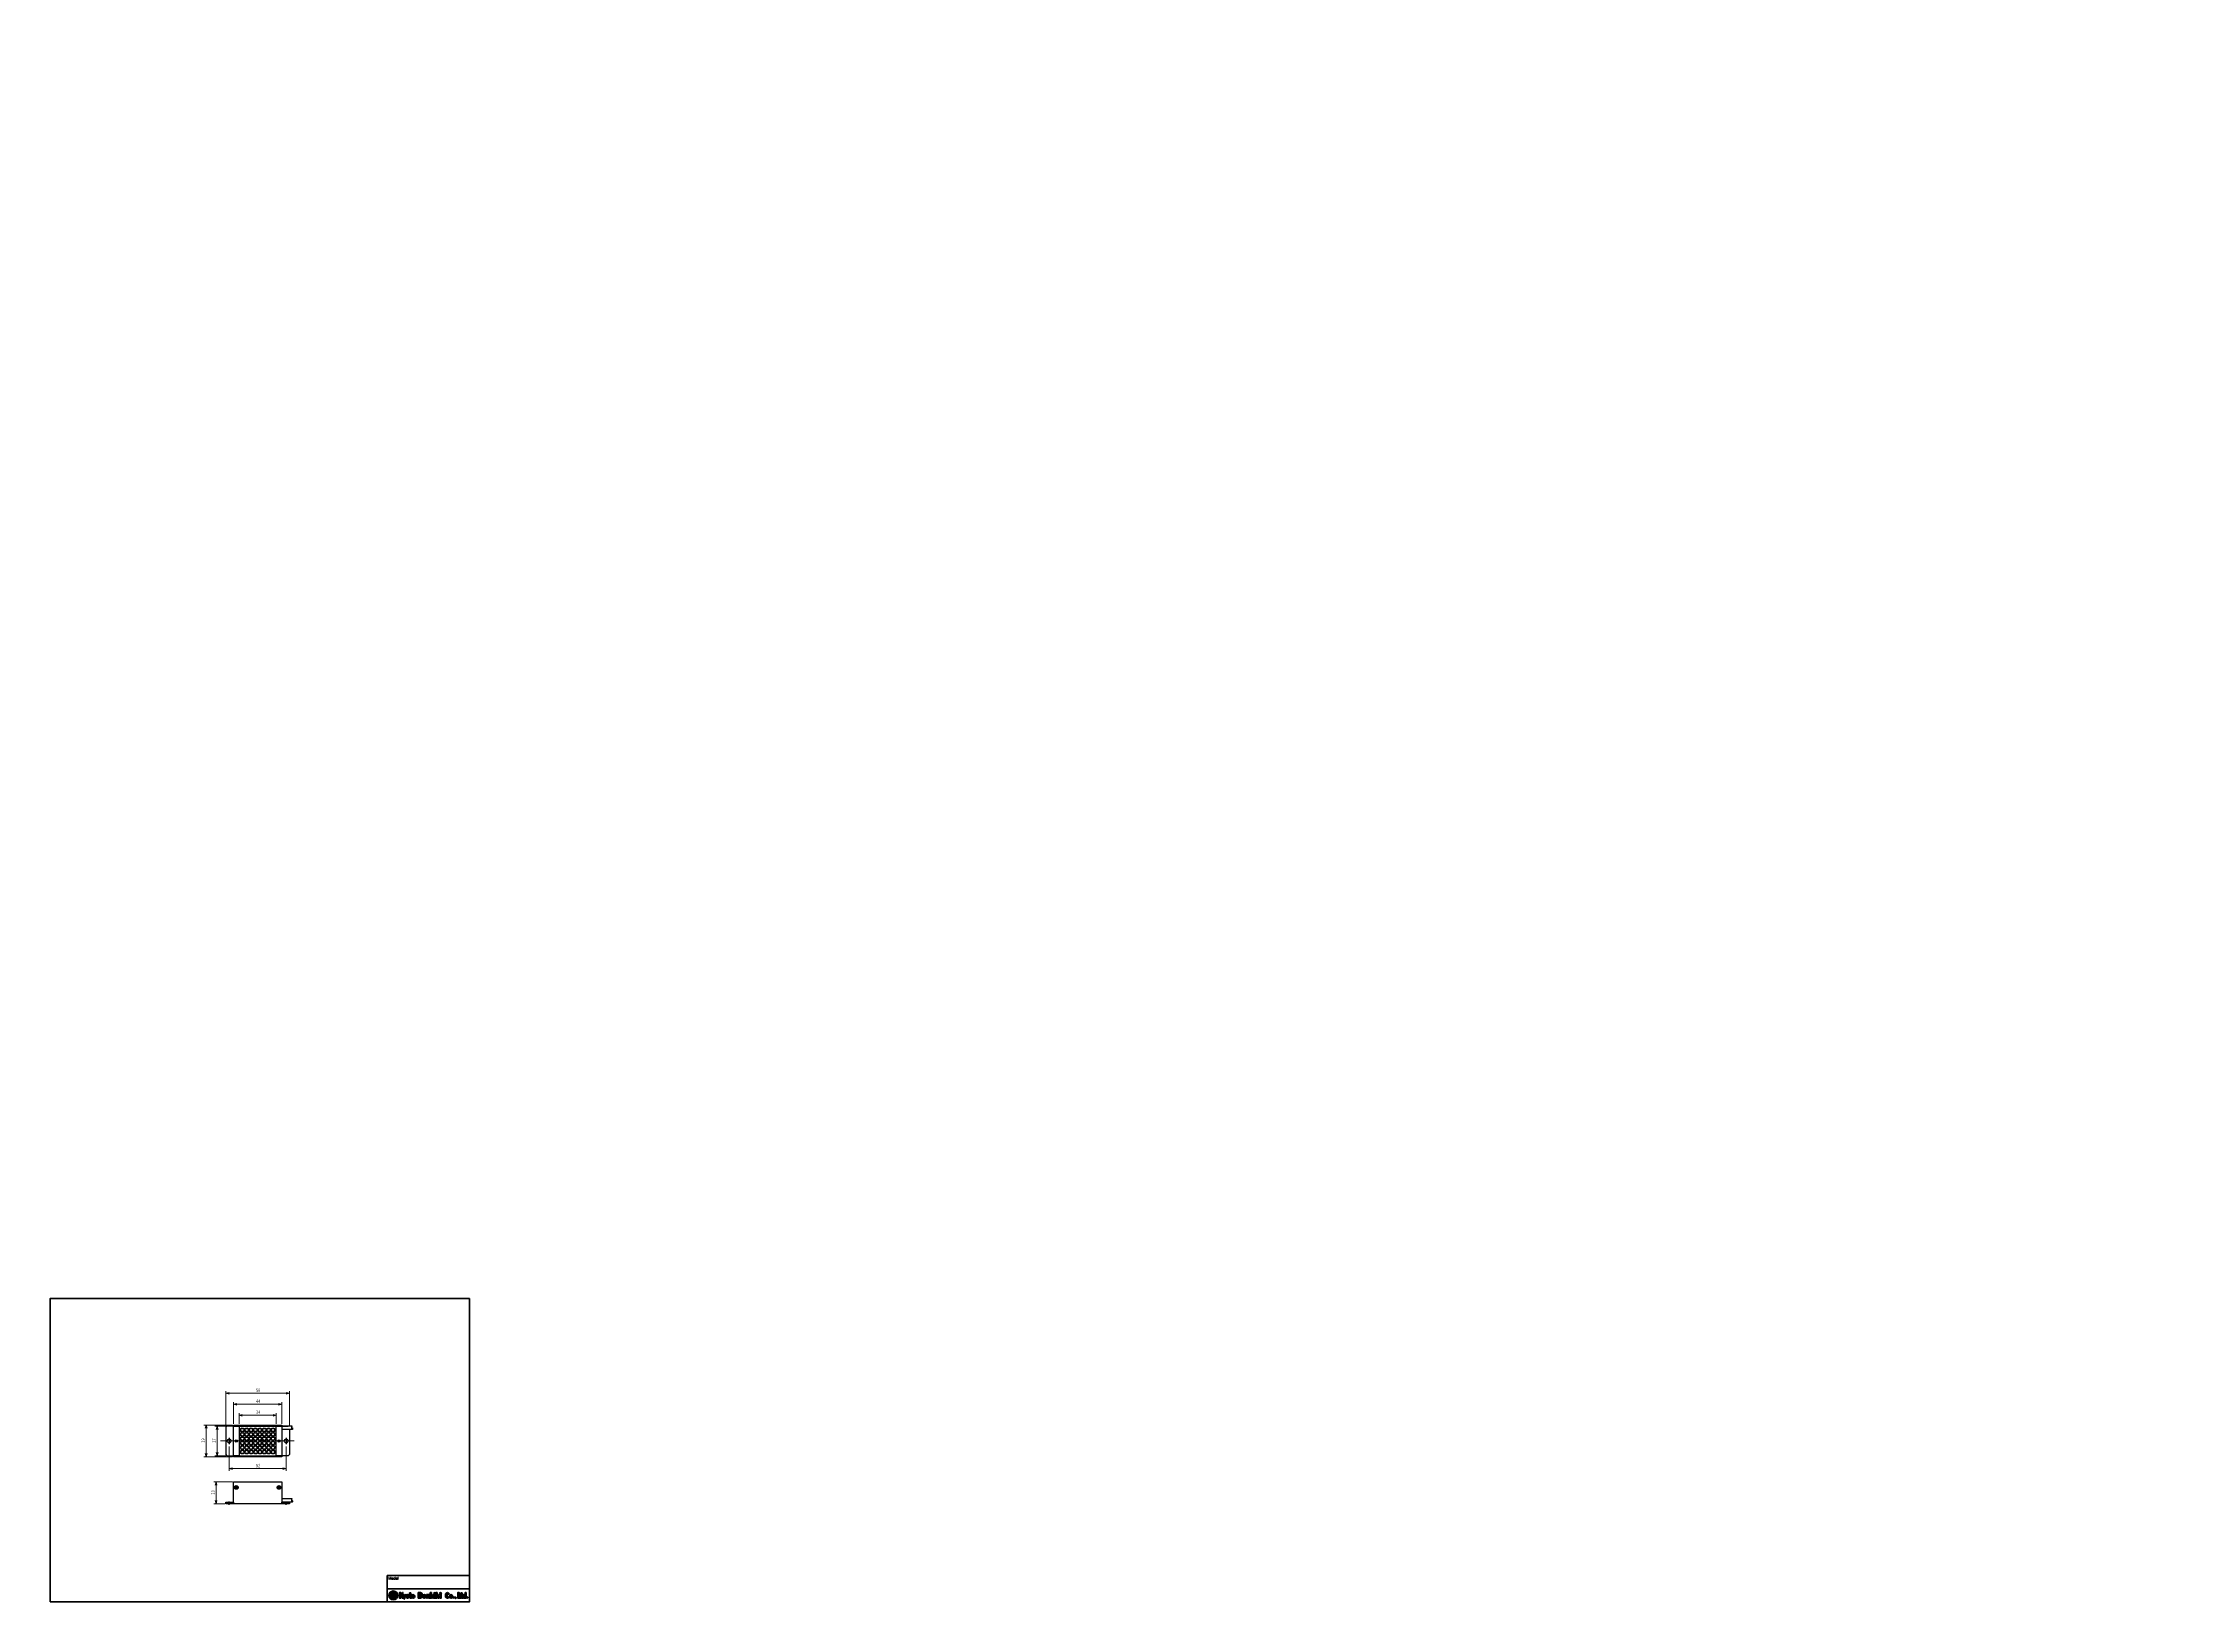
# Paper-space layout 'A3_1_5' of a CAD drawing. Header units: millimetres. Extents: x 0 to 392, y 0 to 286.
# The model-space entities are those that its viewports show. They can reach past a viewport. Long polylines and large blocks are cut down to what shows.
import ezdxf

# ---------------------------------------------------------------- set-up
doc = ezdxf.new("R2010")
doc.units = ezdxf.units.MM
doc.linetypes.add('CENTER', pattern=[2, 1.25, -0.25, 0.25, -0.25])
doc.layers.get('0').update_dxf_attribs({"lineweight": 30})
for name, color, linetype, lineweight in [('2KD_寸法１', 7, 'Continuous', 15), ('AUX', 7, 'Continuous', 40), ('PINOFF', 6, 'Continuous', 9)]:
    doc.layers.add(name, color=color, linetype=linetype, lineweight=lineweight)
doc.layers.get('PINOFF').freeze()
doc.styles.add('BIGFONT', font='txt.shx', dxfattribs={"bigfont": 'bigfont'})
doc.styles.get("Standard").update_dxf_attribs({"font": 'simplex.shx', "width": 0.8, "bigfont": 'extfont.shx'})

# ---------------------------------------------------------------- blocks, each defined once
blk = doc.blocks.new('A$C58A435ED')
h = blk.add_hatch(color=256)
edge = h.paths.add_edge_path()
edge.add_ellipse((3.8, 4.2), major_axis=(2.36, 2.72), ratio=0.381944, start_angle=36.9142, end_angle=132.4984, ccw=False)
edge.add_arc((4.7, 6.4), 0.75, 47.7163, 192.9195, ccw=False)
edge.add_ellipse((3.8, 4.2), major_axis=(2.36, 2.72), ratio=0.381944, start_angle=355.1193, end_angle=374.4019, ccw=False)
edge.add_ellipse((4.2, 3.8), major_axis=(2.36, 2.72), ratio=0.381944, start_angle=320.8704, end_angle=364.8807, ccw=False)
edge.add_arc((4, -35.9), 40.1, 84.2752, 86.8987, ccw=False)
edge.add_arc((4, 4), 4, 0, 180)
edge.add_arc((4, -35.9), 40.1, 92.8389, 95.7248, ccw=False)
h = blk.add_hatch(color=256)
edge = h.paths.add_edge_path()
edge.add_arc((4, 4), 4, 180, 360)
edge.add_arc((4, 43.9), 40.1, 272.8389, 275.7248, ccw=False)
edge.add_ellipse((4.2, 3.8), major_axis=(2.36, 2.72), ratio=0.381944, start_angle=175.1193, end_angle=312.4984, ccw=False)
edge.add_ellipse((3.8, 4.2), major_axis=(2.36, 2.72), ratio=0.381944, start_angle=140.8704, end_angle=184.8807, ccw=False)
edge.add_arc((4, 43.9), 40.1, 264.2752, 266.8987, ccw=False)
h = blk.add_hatch(color=256)
edge = h.paths.add_edge_path(flags=17)
edge.add_ellipse((4.2, 3.8), major_axis=(2.36, 2.72), ratio=0.381944, start_angle=130.1847, end_angle=175.1193)
edge.add_ellipse((3.8, 4.2), major_axis=(2.36, 2.72), ratio=0.381944, start_angle=184.8807, end_angle=296.5044)
edge.add_arc((4, 43.9), 40.1, 267.8758, 271.7647, ccw=False)
h = blk.add_hatch(color=256)
edge = h.paths.add_edge_path(flags=17)
edge.add_ellipse((3.8, 4.2), major_axis=(2.36, 2.72), ratio=0.381944, start_angle=310.1847, end_angle=355.1193)
edge.add_ellipse((4.2, 3.8), major_axis=(2.36, 2.72), ratio=0.381944, start_angle=364.8807, end_angle=376.9173)
edge.add_arc((4.6, 6.4), 0.783, -118.932, 3.6503, ccw=False)
edge.add_ellipse((4.2, 3.8), major_axis=(2.36, 2.72), ratio=0.381944, start_angle=39.809, end_angle=116.5044)
edge.add_arc((4, -35.9), 40.1, 87.8758, 91.7647, ccw=False)
blk.add_circle((4, 4), 4)
for centre, radius, start, end in [((4, -35.9), 40.1, 92.8389, 95.7248), ((4, 43.9), 40.1, 264.2752, 266.8987), ((4, 43.9), 40.1, 267.8758, 271.7647), ((4, -35.9), 40.1, 87.8758, 91.7647), ((4.7, 6.4), 0.75, 46.1932, 192.9195), ((4.6, 6.4), 0.783, 241.068, 3.6503), ((4, 43.9), 40.1, 272.8389, 275.7248), ((4, -35.9), 40.1, 84.2752, 86.8987)]:
    blk.add_arc(centre, radius, start, end)
for centre, start_param, end_param in [((3.8, 4.2), 2.009737, 4.900602), ((4.2, 3.8), 1.88285, 5.049036), ((3.8, 4.2), 1.10042, 1.907443), ((4.2, 3.8), 1.14108, 1.759009), ((3.8, 4.2), 5.024443, 6.875096), ((4.2, 3.8), 5.15133, 6.96942)]:
    blk.add_ellipse(centre, major_axis=(2.36, 2.72), ratio=0.381944, start_param=start_param, end_param=end_param)
blk = doc.blocks.new('A$C7F8063EA')
for points in [[(2.4, 4.8), (3.4, 6.2), (2.9, 6.2), (1.3, 4.1), (1.3, 6.2), (0, 6.2), (0, 1.1), (1.3, 1.1), (1.3, 3.4), (1.5, 3.7), (2.6, 1.1), (4.1, 1.1)], [(4.5, 1.1), (4.1, 0), (4.4, 0), (6.2, 4.4), (5.8, 4.4), (5.2, 2.8), (4.5, 4.4), (3.4, 4.4)], [(28.2, 6.2), (28.2, 1.1), (29.4, 1.1), (29.4, 2.6), (29.5, 2.8), (30.3, 1.1), (31.3, 1.1), (30.2, 3.3), (31.3, 4.2), (31.1, 4.4), (29.4, 3), (29.4, 6.2)], [(31.8, 4.2), (31.8, 1.1), (32.9, 1.1), (32.9, 4.2)], [(33.4, 6.2), (33.4, 1.1), (34.5, 1.1), (34.5, 2.6), (34.7, 2.8), (35.5, 1.1), (36.5, 1.1), (35.4, 3.3), (36.5, 4.2), (36.3, 4.4), (34.5, 3), (34.5, 6.2)], [(37.2, 4.2), (37.2, 1.1), (38.3, 1.1), (38.3, 4.2)], [(53.4, 6.2), (53.4, 1.1), (54.7, 1.1), (56.3, 1.1), (56.3, 1.4), (54.7, 1.4), (54.7, 6.2)]]:
    blk.add_hatch(color=256).paths.add_polyline_path(points)
h = blk.add_hatch(color=256)
h.paths.add_polyline_path([(6, 2.5, 0.993056), (8.9, 2.5), (8.9, 2.9, 1.006911), (6, 2.9)])
h.paths.add_polyline_path([(7.1, 3.9, -1.045169), (7.8, 3.9), (7.8, 1.6, -1.045169), (7.1, 1.6)], flags=16)
h = blk.add_hatch(color=256)
edge = h.paths.add_edge_path()
edge.add_line((9.4, 4.2), (9.4, 1.8))
edge.add_ellipse((10, 1.8), major_axis=(0, 0.709), ratio=0.902288, start_angle=90, end_angle=180)
edge.add_line((10, 1.1), (11, 1.1))
edge.add_line((11, 1.1), (11, 1.4))
edge.add_ellipse((11, 1.9), major_axis=(0, -0.528), ratio=0.918034, start_angle=270, end_angle=360, ccw=False)
edge.add_line((10.5, 1.9), (10.5, 4.2))
edge.add_line((10.5, 4.2), (10.9, 4.2))
edge.add_line((10.9, 4.2), (10.9, 4.6))
edge.add_line((10.9, 4.6), (10.5, 4.6))
edge.add_line((10.5, 4.6), (10.5, 5.8))
edge.add_line((10.5, 5.8), (9.4, 5.8))
edge.add_line((9.4, 5.8), (9.4, 4.6))
edge.add_line((9.4, 4.6), (9.1, 4.6))
edge.add_line((9.1, 4.6), (9.1, 4.2))
edge.add_line((9.1, 4.2), (9.4, 4.2))
h = blk.add_hatch(color=256)
h.paths.add_polyline_path([(12.7, 4.4), (12.6, 4.4, 0.412198), (11.2, 2.9), (11.2, 2.5, 0.993056), (14.1, 2.5), (14.1, 2.9, 0.416232)])
h.paths.add_polyline_path([(12.3, 3.9, -1.045169), (13, 3.9), (13, 1.6, -1.045169), (12.3, 1.6)], flags=16)
h = blk.add_hatch(color=256)
edge = h.paths.add_edge_path()
edge.add_line((17.2, 1.1), (19.3, 1.1))
edge.add_ellipse((19.3, 3), major_axis=(0, -1.92), ratio=0.930559, start_angle=0, end_angle=90)
edge.add_line((21.1, 3), (21.1, 4.2))
edge.add_ellipse((19.3, 4.2), major_axis=(0, 1.92), ratio=0.930559, start_angle=270, end_angle=360)
edge.add_line((19.3, 6.2), (17.2, 6.2))
edge.add_line((17.2, 6.2), (17.2, 1.1))
edge = h.paths.add_edge_path(flags=16)
edge.add_line((18.3, 5.8), (19.1, 5.8))
edge.add_ellipse((19.1, 5.1), major_axis=(0, 0.7), ratio=0.929746, start_angle=270, end_angle=359.8389, ccw=False)
edge.add_line((19.8, 5.1), (19.8, 2.1))
edge.add_ellipse((19.1, 2.1), major_axis=(0, -0.7), ratio=0.929746, start_angle=0.1611, end_angle=90, ccw=False)
edge.add_line((19.1, 1.4), (18.3, 1.4))
edge.add_line((18.3, 1.4), (18.3, 5.8))
h = blk.add_hatch(color=256)
edge = h.paths.add_edge_path()
edge.add_line((22.9, 4.4), (22.9, 4.4))
edge.add_arc((22.9, 2.9), 1.46, 90.3946, 180)
edge.add_line((21.4, 2.9), (21.4, 2.5))
edge.add_arc((22.9, 2.5), 1.46, 180.2595, 269.3397)
edge.add_line((22.9, 1.1), (22.9, 1.1))
edge.add_arc((22.9, 2.5), 1.46, 270.6603, 354.2194)
edge.add_line((24.3, 2.4), (24.1, 2.4))
edge.add_ellipse((22.9, 2.4), major_axis=(-1.2, 0), ratio=0.941657, start_angle=90.1774, end_angle=180, ccw=False)
edge.add_arc((22.9, 1.6), 0.325, 180, 276.5641, ccw=False)
edge.add_line((22.5, 1.6), (22.5, 2.7))
edge.add_line((22.5, 2.7), (24.3, 2.7))
edge.add_line((24.3, 2.7), (24.3, 2.9))
edge.add_arc((22.9, 2.9), 1.46, 359.2107, 449.6054)
h.paths.add_polyline_path([(22.5, 3.1), (22.5, 3.9, -1.045169), (23.2, 3.9), (23.2, 3.1)], flags=16)
h = blk.add_hatch(color=256)
edge = h.paths.add_edge_path()
edge.add_line((24.7, 4.4), (24.7, 1.1))
edge.add_line((24.7, 1.1), (25.8, 1.1))
edge.add_line((25.8, 1.1), (25.8, 3.7))
edge.add_ellipse((26.2, 3.7), major_axis=(0.377, 0.217), ratio=0.907884, start_angle=60.0645, end_angle=150.0645, ccw=False)
edge.add_ellipse((26.2, 3.7), major_axis=(0, 0.404), ratio=0.965673, start_angle=270, end_angle=360, ccw=False)
edge.add_line((26.6, 3.7), (26.6, 1.1))
edge.add_line((26.6, 1.1), (27.7, 1.1))
edge.add_line((27.7, 1.1), (27.7, 3.4))
edge.add_ellipse((26.8, 3.4), major_axis=(0, 1.05), ratio=0.925613, start_angle=270, end_angle=360)
edge.add_ellipse((26.8, 4), major_axis=(-0.975, 0), ratio=0.402759, start_angle=270, end_angle=360)
edge.add_line((25.8, 4), (25.8, 4.2))
edge.add_line((25.8, 4.2), (25.6, 4.4))
edge.add_line((25.6, 4.4), (24.7, 4.4))
h = blk.add_hatch(color=256)
edge = h.paths.add_edge_path()
edge.add_ellipse((32.3, 5.5), major_axis=(-0.803, 0), ratio=0.880683, start_angle=0, end_angle=360)
h = blk.add_hatch(color=256)
edge = h.paths.add_edge_path()
edge.add_ellipse((37.6, 5.5), major_axis=(-0.803, 0), ratio=0.880683, start_angle=0, end_angle=360)
h = blk.add_hatch(color=256)
edge = h.paths.add_edge_path()
edge.add_arc((44, 5.4), 0.402, 0, 180, ccw=False)
edge.add_line((44.4, 5.4), (44.4, 4.6))
edge.add_line((44.4, 4.6), (45.4, 4.6))
edge.add_ellipse((44, 4.6), major_axis=(0, 1.59), ratio=0.861671, start_angle=270, end_angle=360)
edge.add_ellipse((44, 4.4), major_axis=(-1.84, 0), ratio=0.958258, start_angle=270, end_angle=360)
edge.add_line((42.2, 4.4), (42.2, 2.8))
edge.add_ellipse((44, 2.8), major_axis=(-1.84, 0), ratio=0.958258, start_angle=0, end_angle=90)
edge.add_ellipse((44, 2.6), major_axis=(0, -1.59), ratio=0.859541, start_angle=0, end_angle=90)
edge.add_line((45.4, 2.6), (45.1, 2.6))
edge.add_line((45.1, 2.6), (45.1, 2.1))
edge.add_ellipse((44.5, 2.1), major_axis=(0, -0.689), ratio=0.905354, start_angle=0, end_angle=90, ccw=False)
edge.add_line((44.5, 1.4), (44.1, 1.4))
edge.add_ellipse((44.1, 1.9), major_axis=(0, 0.516), ratio=0.975773, start_angle=90, end_angle=180, ccw=False)
edge.add_line((43.6, 1.9), (43.6, 5.4))
h = blk.add_hatch(color=256)
h.paths.add_polyline_path([(45.7, 2.5, 0.409357), (47.2, 1.1), (47.2, 1.1, 0.409404), (48.7, 2.5), (48.7, 2.9, 1.006911), (45.7, 2.9)])
h.paths.add_polyline_path([(46.9, 3.9, -1), (47.5, 3.9), (47.5, 1.6, -1), (46.9, 1.6)], flags=16)
h = blk.add_hatch(color=256)
edge = h.paths.add_edge_path()
edge.add_ellipse((49.5, 1.6), major_axis=(-0.65, 0), ratio=0.820872, start_angle=0, end_angle=360)
h = blk.add_hatch(color=256)
edge = h.paths.add_edge_path()
edge.add_ellipse((51.1, 1.6), major_axis=(-0.65, 0), ratio=0.820872, start_angle=178.569, end_angle=477.5428)
edge.add_ellipse((51.3, 1.1), major_axis=(0, -0.409), ratio=0.251102, start_angle=0, end_angle=84.6433, ccw=False)
edge.add_ellipse((51.3, 1.4), major_axis=(0, -0.72), ratio=0.731271, start_angle=0, end_angle=90)
edge.add_ellipse((51.7, 1.4), major_axis=(0, 0.202), ratio=0.432391, start_angle=270, end_angle=339.5604)
edge.add_ellipse((51.7, 1.4), major_axis=(0, 0.202), ratio=0.432391, start_angle=339.5604, end_angle=340.2548, ccw=False)
h = blk.add_hatch(color=256)
edge = h.paths.add_edge_path()
edge.add_line((56, 4.2), (56.3, 4.2))
edge.add_line((56.3, 4.2), (56.3, 1.8))
edge.add_ellipse((57, 1.8), major_axis=(0, 0.709), ratio=0.902288, start_angle=90, end_angle=180)
edge.add_line((57, 1.1), (58, 1.1))
edge.add_line((58, 1.1), (58, 1.4))
edge.add_ellipse((58, 1.9), major_axis=(0, -0.528), ratio=0.918034, start_angle=270, end_angle=360, ccw=False)
edge.add_line((57.5, 1.9), (57.5, 4.2))
edge.add_line((57.5, 4.2), (57.8, 4.2))
edge.add_line((57.8, 4.2), (57.8, 4.6))
edge.add_line((57.8, 4.6), (57.5, 4.6))
edge.add_line((57.5, 4.6), (57.5, 5.8))
edge.add_line((57.5, 5.8), (56.3, 5.8))
edge.add_line((56.3, 5.8), (56.3, 4.6))
edge.add_line((56.3, 4.6), (56, 4.6))
edge.add_line((56, 4.6), (56, 4.2))
h = blk.add_hatch(color=256)
edge = h.paths.add_edge_path()
edge.add_line((61, 6.2), (60, 6.2))
edge.add_line((60, 6.2), (60, 4))
edge.add_ellipse((59.4, 3.2), major_axis=(0, -1.25), ratio=0.700546, start_angle=140.5626, end_angle=180)
edge.add_line((59.4, 4.4), (59, 4.4))
edge.add_ellipse((59, 3.2), major_axis=(0, -1.25), ratio=0.700546, start_angle=180, end_angle=270)
edge.add_line((58.1, 3.2), (58.1, 2.3))
edge.add_ellipse((59, 2.3), major_axis=(0, 1.25), ratio=0.700546, start_angle=90, end_angle=180)
edge.add_line((59, 1.1), (59.4, 1.1))
edge.add_ellipse((59.4, 2.3), major_axis=(0, 1.25), ratio=0.700546, start_angle=180, end_angle=219.4374)
edge.add_line((60, 1.5), (60, 1.1))
edge.add_line((60, 1.1), (61, 1.1))
edge.add_line((61, 1.1), (61, 6.2))
h.paths.add_polyline_path([(60, 1.7, -1), (59.2, 1.7), (59.2, 3.8, -1), (60, 3.8)], flags=16)
h = blk.add_hatch(color=256)
edge = h.paths.add_edge_path()
edge.add_ellipse((62, 1.7), major_axis=(-0.582, 0), ratio=0.959913, start_angle=0, end_angle=360)
for p, q in [((0, 6.2), (1.3, 6.2)), ((0, 1.1), (1.3, 1.1)), ((2.9, 6.2), (1.3, 4.1)), ((1.5, 3.7), (1.3, 3.4)), ((2.6, 1.1), (1.5, 3.7)), ((3.4, 6.2), (2.4, 4.8)), ((4.1, 1.1), (2.4, 4.8)), ((4.1, 1.1), (2.6, 1.1)), ((2.9, 6.2), (3.4, 6.2)), ((3.4, 4.4), (4.5, 1.1)), ((3.4, 4.4), (4.5, 4.4)), ((3.4, 4.4), (4.5, 4.4)), ((4.1, 0), (4.5, 1.1)), ((4.1, 0), (4.4, 0)), ((4.4, 0), (6.2, 4.4)), ((4.5, 4.4), (5.2, 2.8)), ((5.2, 2.8), (5.8, 4.4)), ((5.8, 4.4), (6.2, 4.4)), ((6, 2.9), (6, 2.5)), ((8.9, 2.9), (8.9, 2.5)), ((9.1, 4.6), (9.1, 4.2)), ((9.1, 4.6), (9.1, 4.2)), ((9.1, 4.2), (9.4, 4.2)), ((9.1, 4.2), (9.4, 4.2)), ((9.4, 5.8), (10.5, 5.8)), ((9.4, 5.8), (9.4, 4.6)), ((9.4, 4.2), (9.4, 1.8)), ((10, 1.1), (11, 1.1)), ((11, 1.1), (10, 1.1)), ((10.5, 5.8), (10.5, 4.6)), ((10.5, 4.2), (10.9, 4.2)), ((10.5, 4.2), (10.9, 4.2)), ((10.5, 4.2), (10.5, 1.9)), ((11, 1.4), (11, 1.1)), ((11, 1.4), (11, 1.1)), ((11, 1.1), (11, 1.1)), ((11.2, 2.9), (11.2, 2.5)), ((12.6, 4.4), (12.7, 4.4)), ((12.7, 1.1), (12.7, 1.1)), ((14.1, 2.9), (14.1, 2.5)), ((17.2, 6.2), (19.3, 6.2)), ((17.2, 1.1), (17.2, 6.2)), ((17.2, 1.1), (17.2, 6.2)), ((17.2, 6.2), (19.3, 6.2)), ((17.2, 1.1), (19.3, 1.1)), ((17.2, 1.1), (19.3, 1.1)), ((18.3, 5.8), (18.3, 1.4)), ((18.3, 1.4), (18.3, 5.8)), ((18.3, 5.8), (19.1, 5.8)), ((18.3, 1.4), (19.1, 1.4)), ((19.8, 5.1), (19.8, 2.1)), ((21.1, 4.2), (21.1, 3)), ((21.4, 2.9), (21.4, 2.5)), ((22.5, 3.1), (23.2, 3.1)), ((22.5, 2.7), (24.3, 2.7)), ((22.9, 4.4), (22.9, 4.4)), ((22.9, 1.1), (22.9, 1.1)), ((22.9, 1.1), (22.9, 1.1)), ((24.1, 2.4), (24.3, 2.4)), ((24.3, 2.9), (24.3, 2.7)), ((24.7, 4.4), (25.6, 4.4)), ((24.7, 1.1), (24.7, 4.4)), ((24.7, 4.4), (25.6, 4.4)), ((24.7, 4.4), (25.6, 4.4)), ((24.7, 1.1), (24.7, 4.4)), ((24.7, 4.4), (25.6, 4.4)), ((24.7, 1.1), (25.8, 1.1)), ((24.7, 1.1), (25.8, 1.1)), ((25.8, 4.2), (25.6, 4.4)), ((25.8, 4.2), (25.6, 4.4)), ((25.8, 4), (25.8, 4.2)), ((25.8, 4), (25.8, 4.2)), ((25.8, 4.2), (25.8, 4)), ((25.8, 1.1), (25.8, 3.7)), ((25.8, 1.1), (25.8, 3.7)), ((26.6, 1.1), (26.6, 3.7)), ((26.6, 1.1), (26.6, 3.7)), ((26.6, 1.1), (27.7, 1.1)), ((26.6, 1.1), (27.7, 1.1)), ((27.7, 1.1), (27.7, 3.4)), ((27.7, 1.1), (27.7, 3.4)), ((28.2, 6.2), (29.4, 6.2)), ((28.2, 6.2), (28.2, 1.1)), ((29.4, 6.2), (28.2, 6.2)), ((28.2, 1.1), (29.4, 1.1)), ((28.2, 1.1), (29.4, 1.1)), ((29.4, 3), (29.4, 6.2)), ((31.2, 4.4), (29.4, 3)), ((29.5, 2.8), (29.4, 2.6)), ((29.4, 1.1), (29.4, 2.6)), ((30.3, 1.1), (29.5, 2.8)), ((31.3, 4.2), (30.2, 3.3)), ((31.3, 1.1), (30.2, 3.3)), ((30.3, 1.1), (31.3, 1.1)), ((31.1, 4.4), (31.3, 4.2)), ((31.8, 1.1), (32.9, 1.1)), ((33.4, 6.2), (34.5, 6.2)), ((33.4, 6.2), (33.4, 1.1)), ((34.5, 6.2), (33.4, 6.2)), ((33.4, 1.1), (34.5, 1.1)), ((33.4, 1.1), (34.5, 1.1)), ((34.5, 3), (34.5, 6.2)), ((36.3, 4.4), (34.5, 3)), ((34.7, 2.8), (34.5, 2.6)), ((34.5, 1.1), (34.5, 2.6)), ((35.5, 1.1), (34.7, 2.8)), ((36.5, 4.2), (35.4, 3.3)), ((36.5, 1.1), (35.4, 3.3)), ((35.5, 1.1), (36.5, 1.1)), ((36.3, 4.4), (36.5, 4.2)), ((37.2, 1.1), (38.3, 1.1)), ((37.5, 6.2), (37.6, 6.2)), ((37.5, 6.2), (37.5, 6.2)), ((37.5, 4.8), (37.5, 4.8)), ((42.2, 4.4), (42.2, 4.4)), ((42.2, 4.4), (42.2, 2.8)), ((43.6, 5.4), (43.6, 1.9)), ((43.6, 5.4), (43.6, 1.9)), ((44.1, 1.4), (44.5, 1.4)), ((44.1, 1.4), (44.5, 1.4)), ((44.4, 4.6), (44.4, 5.4)), ((44.4, 4.6), (44.4, 5.4)), ((45.4, 4.6), (44.4, 4.6)), ((44.4, 4.6), (45.4, 4.6)), ((45.4, 2.6), (45.1, 2.6)), ((45.1, 2.6), (45.1, 2.1)), ((45.4, 2.6), (45.1, 2.6)), ((45.1, 2.6), (45.1, 2.1)), ((45.7, 2.9), (45.7, 2.5)), ((47.2, 1.1), (47.2, 1.1)), ((48.7, 2.9), (48.7, 2.5)), ((51.8, 1.6), (51.8, 1.6)), ((53.4, 6.2), (54.7, 6.2)), ((53.4, 1.1), (56.3, 1.1)), ((54.7, 1.4), (54.7, 2)), ((56, 4.6), (56, 4.2)), ((56, 4.6), (56, 4.2)), ((56, 4.2), (56.3, 4.2)), ((56, 4.2), (56.3, 4.2)), ((56.3, 5.8), (57.5, 5.8)), ((56.3, 5.8), (56.3, 4.6)), ((56.3, 4.2), (56.3, 1.8)), ((58, 1.1), (57, 1.1)), ((57.5, 5.8), (57.5, 4.6)), ((57.5, 4.2), (57.8, 4.2)), ((57.5, 4.2), (57.8, 4.2)), ((57.5, 4.2), (57.5, 1.9)), ((58, 1.4), (58, 1.1)), ((58, 1.4), (58, 1.1)), ((58, 1.1), (58, 1.4)), ((58.1, 3.2), (58.1, 2.4)), ((58.1, 3.2), (58.1, 2.3)), ((59.4, 4.4), (59, 4.4)), ((59, 1.1), (59.4, 1.1)), ((59.2, 3.8), (59.2, 1.7)), ((59.2, 3.8), (59.2, 1.7)), ((60, 6.2), (61, 6.2)), ((60, 6.2), (61, 6.2)), ((61, 1.1), (61, 2)), ((61, 1.1), (61, 2)), ((62, 2.2), (62, 2.2)), ((62, 1.1), (62, 1.1)), ((62.6, 1.7), (62.6, 1.7))]:
    blk.add_line(p, q)
for points in [[(1.3, 3.4), (1.3, 1.1), (0, 1.1), (0, 6.2), (1.3, 6.2), (1.3, 4.1)], [(7.1, 3.9), (7.1, 1.6)], [(7.8, 1.5), (7.8, 3.9)], [(9.1, 4.2), (9.1, 4.6), (9.4, 4.6)], [(9.1, 4.2), (9.1, 4.6), (9.4, 4.6)], [(10.5, 4.6), (10.9, 4.6), (10.9, 4.2)], [(10.5, 4.6), (10.9, 4.6), (10.9, 4.2)], [(12.3, 3.9), (12.3, 1.6)], [(13, 1.5), (13, 3.9)], [(22.5, 3.9), (22.5, 3.1)], [(22.5, 2.7), (22.5, 1.6)], [(23.2, 3.1), (23.2, 3.9)], [(46.9, 3.9), (46.9, 1.6)], [(47.5, 3.9), (47.5, 1.6)], [(54.7, 1.1), (53.4, 1.1), (53.4, 6.2), (54.7, 6.2), (54.7, 1.4)], [(54.7, 1.1), (56.3, 1.1), (56.3, 1.4), (54.7, 1.4)], [(56.3, 4.2), (56, 4.2), (56, 4.6), (56.3, 4.6)], [(56.3, 4.2), (56, 4.2), (56, 4.6), (56.3, 4.6)], [(57.5, 4.6), (57.8, 4.6), (57.8, 4.2), (57.5, 4.2)], [(57.5, 4.6), (57.8, 4.6), (57.8, 4.2), (57.5, 4.2)], [(60, 4), (60, 6.2), (61, 6.2), (61, 1.1), (60, 1.1), (60, 1.5)], [(60, 4), (60, 6.2), (61, 6.2), (61, 1.1), (60, 1.1), (60, 1.5)], [(60, 1.7), (60, 3.8)], [(60, 1.7), (60, 3.8)]]:
    blk.add_lwpolyline(points)
for points in [[(31.8, 4.2), (32.9, 4.2), (32.9, 1.1), (31.8, 1.1)], [(37.2, 4.2), (38.3, 4.2), (38.3, 1.1), (37.2, 1.1)]]:
    blk.add_lwpolyline(points, close=True)
for centre, radius, start, end in [((7.5, 2.9), 1.46, 359.2107, 180), ((7.5, 2.5), 1.46, 179.5961, 359.6054), ((7.5, 3.9), 0.325, 354.9391, 180), ((7.5, 1.6), 0.325, 180, 5.0609), ((12.6, 2.9), 1.46, 359.2107, 180), ((12.6, 2.5), 1.46, 179.5961, 359.6054), ((12.6, 3.9), 0.325, 354.9391, 180), ((12.6, 1.6), 0.325, 180, 5.0609), ((22.9, 2.9), 1.46, 359.2107, 180), ((22.9, 2.5), 1.46, 179.7405, 354.2194), ((22.9, 3.9), 0.325, 354.9391, 180), ((22.9, 1.6), 0.325, 180, 273.149), ((44, 5.4), 0.402, 0, 180), ((47.2, 2.9), 1.46, 359.2107, 180), ((47.2, 2.5), 1.46, 179.5961, 359.6054), ((47.2, 3.9), 0.325, 0, 180), ((47.2, 1.6), 0.325, 180, 360), ((59.6, 3.8), 0.411, 0, 180), ((59.6, 1.7), 0.411, 180, 0)]:
    blk.add_arc(centre, radius, start, end)
for centre, major_axis, ratio, start_param, end_param in [((10, 1.8), (0, 0.709), 0.902288, 1.570796, 3.141593), ((11, 1.9), (0, -0.528), 0.918034, 4.712389, 6.283185), ((19.1, 5.1), (0, 0.7), 0.929746, 4.712389, 6.280162), ((19.3, 4.2), (0, 1.92), 0.930559, 4.712389, 6.283185), ((22.9, 2.4), (-1.2, 0), 0.941657, 1.573713, 3.141593), ((26.8, 4), (-0.975, 0), 0.402759, 4.712389, 6.283185), ((26.2, 3.7), (0, 0.404), 0.965673, 4.712389, 6.283185), ((26.8, 3.4), (0, 1.05), 0.925613, 4.712389, 6.283185), ((44, 4.4), (-1.84, 0), 0.958258, 4.712389, 6.283185), ((44.1, 1.9), (0, 0.516), 0.975773, 1.570796, 3.141593), ((44, 4.6), (0, 1.59), 0.861671, 4.712389, 6.283185), ((44, 2.6), (0, -1.59), 0.859541, 0, 1.570796), ((44.5, 2.1), (0, -0.689), 0.905354, 0, 1.570796), ((51.1, 1.6), (-0.65, 0), 0.820872, 3.11117, 8.258473), ((51.3, 1.4), (0, -0.72), 0.731271, 0, 1.570796), ((51.3, 1.1), (0, -0.409), 0.251102, 0, 1.547256), ((51.7, 1.4), (0, 0.202), 0.432391, 4.712389, 5.59034), ((57, 1.8), (0, 0.709), 0.902288, 1.570796, 3.141593), ((58, 1.9), (0, -0.528), 0.918034, 4.712389, 6.283185), ((59, 3.2), (0, -1.25), 0.700546, 3.141592, 4.712389), ((59.4, 2.3), (0, 1.25), 0.700546, 3.141592, 4.006894)]:
    blk.add_ellipse(centre, major_axis=major_axis, ratio=ratio, start_param=start_param, end_param=end_param)
at = {"extrusion": (0, 0, -1)}
for centre, major_axis, ratio, start_param, end_param in [((19.1, 2.1), (0, -0.7), 0.929746, 4.712389, 6.280162), ((19.3, 3), (0, -1.92), 0.930559, 4.712389, 6.283185), ((26.2, 3.7), (0.377, 0.217), 0.907884, 3.706835, 5.194113), ((44, 2.8), (-1.84, 0), 0.958258, 4.712389, 6.283185), ((59, 2.3), (0, 1.25), 0.700546, 3.141592, 4.712389), ((59.4, 3.2), (0, -1.25), 0.700546, 3.141592, 4.006894)]:
    blk.add_ellipse(centre, major_axis=major_axis, ratio=ratio, start_param=start_param, end_param=end_param, dxfattribs=at)
for centre, major_axis, ratio in [((32.3, 5.5), (-0.803, 0), 0.880683), ((37.6, 5.5), (-0.803, 0), 0.880683), ((49.5, 1.6), (-0.65, 0), 0.820872), ((62, 1.7), (-0.582, 0), 0.959913)]:
    blk.add_ellipse(centre, major_axis=major_axis, ratio=ratio)
blk = doc.blocks.new('A$C75731BDC')
for p, q in [((1, 13.5), (0, 12.5)), ((0, 12.5), (0, -12.5)), ((7, 13.5), (1, 13.5)), ((3, 3), (3, -3)), ((7, 14.5), (51, 14.5)), ((7, -14.5), (7, 14.5)), ((7, 13.5), (12, 13.5)), ((7, -13.5), (7, 13.5)), ((7.5, 14.5), (7.5, 13.5)), ((12, 13.5), (46, 13.5)), ((12, 13.5), (12, -13.5)), ((46, 13.5), (51, 13.5)), ((46, -13.5), (46, 13.5)), ((50.5, 13.5), (50.5, 14.5)), ((51, 14.5), (51, -14.5)), ((60.6, 13.5), (51, 13.5)), ((51, 13.5), (51, -13.5)), ((51, 13.5), (57, 13.5)), ((60.6, 10.5), (51, 10.5)), ((55, 3), (55, -3)), ((58, 10.5), (58, 6)), ((58, 6), (58, -12.5)), ((0, -12.5), (1, -13.5)), ((1, -13.5), (7, -13.5)), ((12, -13.5), (7, -13.5)), ((51, -14.5), (7, -14.5)), ((7.5, -13.5), (7.5, -14.5)), ((12, -13.5), (46, -13.5)), ((51, -13.5), (46, -13.5)), ((50.5, -13.5), (50.5, -14.5)), ((57, -13.5), (51, -13.5)), ((58, -12.5), (57, -13.5))]:
    blk.add_line(p, q)
for points in [[(60.6, 10.5), (60.5, 10.5), (60.5, 10.5), (60.4, 10.5), (60.4, 10.5), (60.4, 10.6), (60.3, 10.6), (60.3, 10.6), (60.3, 10.7), (60.3, 10.7), (60.2, 10.8), (60.2, 10.8), (60.2, 10.9), (60.2, 10.9), (60.2, 11), (60.2, 11.1), (60.2, 11.1), (60.2, 11.2), (60.2, 11.2), (60.2, 11.3), (60.2, 11.4), (60.2, 11.4), (60.2, 11.5), (60.2, 11.6), (60.2, 11.6), (60.2, 11.7), (60.2, 11.7), (60.3, 11.8), (60.3, 11.8), (60.3, 11.9), (60.3, 11.9), (60.4, 11.9), (60.4, 12), (60.4, 12), (60.5, 12), (60.5, 12), (60.6, 12)], [(60.6, 12), (60.5, 12), (60.5, 12), (60.4, 12.1), (60.4, 12.2), (60.4, 12.3), (60.3, 12.4), (60.3, 12.5), (60.3, 12.6), (60.3, 12.7), (60.3, 12.9), (60.3, 13), (60.3, 13.1), (60.4, 13.2), (60.4, 13.3), (60.4, 13.4), (60.5, 13.5), (60.5, 13.5), (60.6, 13.5)], [(60.6, 12), (60.6, 12), (60.6, 12), (60.7, 11.9), (60.7, 11.8), (60.7, 11.7), (60.8, 11.6), (60.8, 11.5), (60.8, 11.4), (60.8, 11.2), (60.8, 11.1), (60.8, 11), (60.8, 10.9), (60.7, 10.8), (60.7, 10.7), (60.7, 10.6), (60.6, 10.5), (60.6, 10.5), (60.6, 10.5)]]:
    blk.add_lwpolyline(points)
for centre, radius in [((3, 0), 1.75), ((9.5, 0), 1), ((9.5, 0), 0.8), ((15, 10), 1.9), ((15, 6), 1.9), ((15, 2), 1.9), ((15, 10), 1.5), ((15, 6), 1.5), ((15, 2), 1.5), ((19, 10), 1.9), ((19, 6), 1.9), ((19, 2), 1.9), ((19, 10), 1.5), ((19, 6), 1.5), ((19, 2), 1.5), ((23, 10), 1.9), ((23, 6), 1.9), ((23, 2), 1.9), ((23, 10), 1.5), ((23, 6), 1.5), ((23, 2), 1.5), ((27, 10), 1.9), ((27, 6), 1.9), ((27, 2), 1.9), ((27, 10), 1.5), ((27, 6), 1.5), ((27, 2), 1.5), ((31, 10), 1.9), ((31, 6), 1.9), ((31, 2), 1.9), ((31, 10), 1.5), ((31, 6), 1.5), ((31, 2), 1.5), ((35, 10), 1.9), ((35, 6), 1.9), ((35, 2), 1.9), ((35, 10), 1.5), ((35, 6), 1.5), ((35, 2), 1.5), ((39, 10), 1.9), ((39, 6), 1.9), ((39, 2), 1.9), ((39, 10), 1.5), ((39, 6), 1.5), ((39, 2), 1.5), ((43, 10), 1.9), ((43, 6), 1.9), ((43, 2), 1.9), ((43, 10), 1.5), ((43, 6), 1.5), ((43, 2), 1.5), ((48.5, 0), 1), ((48.5, 0), 0.8), ((55, 0), 1.75), ((15, -2), 1.9), ((15, -6), 1.9), ((15.1, -10), 1.9), ((15, -2), 1.5), ((15, -6), 1.5), ((15.1, -10), 1.5), ((19, -2), 1.9), ((19, -6), 1.9), ((19.1, -10), 1.9), ((19, -2), 1.5), ((19, -6), 1.5), ((19.1, -10), 1.5), ((23, -2), 1.9), ((23, -6), 1.9), ((23.1, -10), 1.9), ((23, -2), 1.5), ((23, -6), 1.5), ((23.1, -10), 1.5), ((27, -2), 1.9), ((27, -6), 1.9), ((27.1, -10), 1.9), ((27, -2), 1.5), ((27, -6), 1.5), ((27.1, -10), 1.5), ((31, -2), 1.9), ((31, -6), 1.9), ((31.1, -10), 1.9), ((31, -2), 1.5), ((31, -6), 1.5), ((31.1, -10), 1.5), ((35, -2), 1.9), ((35, -6), 1.9), ((35.1, -10), 1.9), ((35, -2), 1.5), ((35, -6), 1.5), ((35.1, -10), 1.5), ((39, -2), 1.9), ((39, -6), 1.9), ((39.1, -10), 1.9), ((39, -2), 1.5), ((39, -6), 1.5), ((39.1, -10), 1.5), ((43, -2), 1.9), ((43, -6), 1.9), ((43.1, -10), 1.9), ((43, -2), 1.5), ((43, -6), 1.5), ((43.1, -10), 1.5)]:
    blk.add_circle(centre, radius)
blk = doc.blocks.new('A$C5E2E1CDB')
for p, q in [((7, 20), (51, 20)), ((7, 0), (7, 20)), ((7.5, 20), (7, 19.5)), ((50.5, 20), (51, 19.5)), ((51, 20), (51, 0)), ((0, 1.5), (7, 1.5)), ((0, 0), (0, 1.5)), ((7, 0), (0, 0)), ((3, -1), (3, 2)), ((7, 1.5), (7, 0)), ((51, 0), (7, 0)), ((9.2065, 15.1955), (8.9128, 15.1955)), ((9.2065, 14.8039), (8.9128, 14.8039)), ((9.2065, 15.1956), (9.3044, 15.2935)), ((9.2065, 14.8039), (9.3044, 14.706)), ((9.3044, 15.2935), (9.3044, 15.5872)), ((9.3044, 14.706), (9.3044, 14.4123)), ((9.696, 15.2935), (9.696, 15.5872)), ((9.696, 14.706), (9.696, 14.4123)), ((9.794, 15.1956), (9.6961, 15.2935)), ((9.794, 14.8039), (9.6961, 14.706)), ((9.794, 15.1955), (10.0877, 15.1955)), ((9.794, 14.8039), (10.0877, 14.8039)), ((48.2065, 15.1955), (47.9128, 15.1955)), ((48.2065, 14.8039), (47.9128, 14.8039)), ((48.2065, 15.1956), (48.3044, 15.2935)), ((48.2065, 14.8039), (48.3044, 14.706)), ((48.3044, 15.2935), (48.3044, 15.5872)), ((48.3044, 14.706), (48.3044, 14.4123)), ((48.696, 15.2935), (48.696, 15.5872)), ((48.696, 14.706), (48.696, 14.4123)), ((48.794, 15.1956), (48.6961, 15.2935)), ((48.794, 14.8039), (48.6961, 14.706)), ((48.794, 15.1955), (49.0877, 15.1955)), ((48.794, 14.8039), (49.0877, 14.8039)), ((60.6, 4.5), (51, 4.5)), ((60.6, 1.5), (51, 1.5)), ((51, 1.5), (58, 1.5)), ((51, 0), (51, 1.5)), ((58, 0), (51, 0)), ((55, -1), (55, 2)), ((58, 1.5), (58, 0))]:
    blk.add_line(p, q)
for points in [[(8.9128, 15.1955), (8.8787, 15.1948), (8.8448, 15.1925), (8.8114, 15.1888), (8.7789, 15.1837), (8.7473, 15.1771), (8.717, 15.1693), (8.6882, 15.1601), (8.6611, 15.1497), (8.6359, 15.1382), (8.6128, 15.1256), (8.592, 15.112), (8.5737, 15.0976), (8.5579, 15.0825), (8.5448, 15.0667), (8.5346, 15.0504), (8.5272, 15.0337), (8.5227, 15.0168), (8.5212, 14.9997), (8.5227, 14.9826), (8.5272, 14.9657), (8.5346, 14.949), (8.5448, 14.9327), (8.5579, 14.9169), (8.5737, 14.9018), (8.592, 14.8874), (8.6128, 14.8738), (8.6359, 14.8612), (8.6611, 14.8497), (8.6882, 14.8393), (8.717, 14.8301), (8.7473, 14.8223), (8.7789, 14.8157), (8.8114, 14.8106), (8.8448, 14.8069), (8.8787, 14.8046), (8.9128, 14.8039)], [(9.696, 15.5872), (9.6953, 15.6213), (9.693, 15.6552), (9.6893, 15.6886), (9.6842, 15.7211), (9.6776, 15.7527), (9.6698, 15.783), (9.6606, 15.8118), (9.6502, 15.8389), (9.6387, 15.8641), (9.6261, 15.8872), (9.6125, 15.908), (9.5981, 15.9263), (9.583, 15.9421), (9.5672, 15.9552), (9.5509, 15.9654), (9.5342, 15.9728), (9.5173, 15.9773), (9.5002, 15.9788), (9.4831, 15.9773), (9.4662, 15.9728), (9.4495, 15.9654), (9.4332, 15.9552), (9.4174, 15.9421), (9.4023, 15.9263), (9.3879, 15.908), (9.3743, 15.8872), (9.3617, 15.8641), (9.3502, 15.8389), (9.3398, 15.8118), (9.3306, 15.783), (9.3228, 15.7527), (9.3162, 15.7211), (9.3111, 15.6886), (9.3074, 15.6552), (9.3051, 15.6213), (9.3044, 15.5872)], [(9.3044, 14.4123), (9.3051, 14.3782), (9.3074, 14.3443), (9.3111, 14.3109), (9.3162, 14.2784), (9.3228, 14.2468), (9.3306, 14.2165), (9.3398, 14.1877), (9.3502, 14.1606), (9.3617, 14.1354), (9.3743, 14.1123), (9.3879, 14.0915), (9.4023, 14.0732), (9.4174, 14.0574), (9.4332, 14.0443), (9.4495, 14.0341), (9.4662, 14.0267), (9.4831, 14.0222), (9.5002, 14.0207), (9.5173, 14.0222), (9.5342, 14.0267), (9.5509, 14.0341), (9.5672, 14.0443), (9.583, 14.0574), (9.5981, 14.0732), (9.6125, 14.0915), (9.6261, 14.1123), (9.6387, 14.1354), (9.6502, 14.1606), (9.6606, 14.1877), (9.6698, 14.2165), (9.6776, 14.2468), (9.6842, 14.2784), (9.6893, 14.3109), (9.693, 14.3443), (9.6953, 14.3782), (9.696, 14.4123)], [(10.0877, 14.8039), (10.1218, 14.8046), (10.1557, 14.8069), (10.1891, 14.8106), (10.2216, 14.8157), (10.2532, 14.8223), (10.2835, 14.8301), (10.3123, 14.8393), (10.3394, 14.8497), (10.3646, 14.8612), (10.3877, 14.8738), (10.4085, 14.8874), (10.4268, 14.9018), (10.4426, 14.9169), (10.4557, 14.9327), (10.4659, 14.949), (10.4733, 14.9657), (10.4778, 14.9826), (10.4793, 14.9997), (10.4778, 15.0168), (10.4733, 15.0337), (10.4659, 15.0504), (10.4557, 15.0667), (10.4426, 15.0825), (10.4268, 15.0976), (10.4085, 15.112), (10.3877, 15.1256), (10.3646, 15.1382), (10.3394, 15.1497), (10.3123, 15.1601), (10.2835, 15.1693), (10.2532, 15.1771), (10.2216, 15.1837), (10.1891, 15.1888), (10.1557, 15.1925), (10.1218, 15.1948), (10.0877, 15.1955)], [(47.9128, 15.1955), (47.8787, 15.1948), (47.8448, 15.1925), (47.8114, 15.1888), (47.7789, 15.1837), (47.7473, 15.1771), (47.717, 15.1693), (47.6882, 15.1601), (47.6611, 15.1497), (47.6359, 15.1382), (47.6128, 15.1256), (47.592, 15.112), (47.5737, 15.0976), (47.5579, 15.0825), (47.5448, 15.0667), (47.5346, 15.0504), (47.5272, 15.0337), (47.5227, 15.0168), (47.5212, 14.9997), (47.5227, 14.9826), (47.5272, 14.9657), (47.5346, 14.949), (47.5448, 14.9327), (47.5579, 14.9169), (47.5737, 14.9018), (47.592, 14.8874), (47.6128, 14.8738), (47.6359, 14.8612), (47.6611, 14.8497), (47.6882, 14.8393), (47.717, 14.8301), (47.7473, 14.8223), (47.7789, 14.8157), (47.8114, 14.8106), (47.8448, 14.8069), (47.8787, 14.8046), (47.9128, 14.8039)], [(48.696, 15.5872), (48.6953, 15.6213), (48.693, 15.6552), (48.6893, 15.6886), (48.6842, 15.7211), (48.6776, 15.7527), (48.6698, 15.783), (48.6606, 15.8118), (48.6502, 15.8389), (48.6387, 15.8641), (48.6261, 15.8872), (48.6125, 15.908), (48.5981, 15.9263), (48.583, 15.9421), (48.5672, 15.9552), (48.5509, 15.9654), (48.5342, 15.9728), (48.5173, 15.9773), (48.5002, 15.9788), (48.4831, 15.9773), (48.4662, 15.9728), (48.4495, 15.9654), (48.4332, 15.9552), (48.4174, 15.9421), (48.4023, 15.9263), (48.3879, 15.908), (48.3743, 15.8872), (48.3617, 15.8641), (48.3502, 15.8389), (48.3398, 15.8118), (48.3306, 15.783), (48.3228, 15.7527), (48.3162, 15.7211), (48.3111, 15.6886), (48.3074, 15.6552), (48.3051, 15.6213), (48.3044, 15.5872)], [(48.3044, 14.4123), (48.3051, 14.3782), (48.3074, 14.3443), (48.3111, 14.3109), (48.3162, 14.2784), (48.3228, 14.2468), (48.3306, 14.2165), (48.3398, 14.1877), (48.3502, 14.1606), (48.3617, 14.1354), (48.3743, 14.1123), (48.3879, 14.0915), (48.4023, 14.0732), (48.4174, 14.0574), (48.4332, 14.0443), (48.4495, 14.0341), (48.4662, 14.0267), (48.4831, 14.0222), (48.5002, 14.0207), (48.5173, 14.0222), (48.5342, 14.0267), (48.5509, 14.0341), (48.5672, 14.0443), (48.583, 14.0574), (48.5981, 14.0732), (48.6125, 14.0915), (48.6261, 14.1123), (48.6387, 14.1354), (48.6502, 14.1606), (48.6606, 14.1877), (48.6698, 14.2165), (48.6776, 14.2468), (48.6842, 14.2784), (48.6893, 14.3109), (48.693, 14.3443), (48.6953, 14.3782), (48.696, 14.4123)], [(49.0877, 14.8039), (49.1218, 14.8046), (49.1557, 14.8069), (49.1891, 14.8106), (49.2216, 14.8157), (49.2532, 14.8223), (49.2835, 14.8301), (49.3123, 14.8393), (49.3394, 14.8497), (49.3646, 14.8612), (49.3877, 14.8738), (49.4085, 14.8874), (49.4268, 14.9018), (49.4426, 14.9169), (49.4557, 14.9327), (49.4659, 14.949), (49.4733, 14.9657), (49.4778, 14.9826), (49.4793, 14.9997), (49.4778, 15.0168), (49.4733, 15.0337), (49.4659, 15.0504), (49.4557, 15.0667), (49.4426, 15.0825), (49.4268, 15.0976), (49.4085, 15.112), (49.3877, 15.1256), (49.3646, 15.1382), (49.3394, 15.1497), (49.3123, 15.1601), (49.2835, 15.1693), (49.2532, 15.1771), (49.2216, 15.1837), (49.1891, 15.1888), (49.1557, 15.1925), (49.1218, 15.1948), (49.0877, 15.1955)], [(60.55, 1.5), (60.5151, 1.5028), (60.4805, 1.5114), (60.4465, 1.5255), (60.4132, 1.5452), (60.381, 1.5703), (60.35, 1.6005), (60.3206, 1.6356), (60.2929, 1.6755), (60.2672, 1.7197), (60.2436, 1.7679), (60.2223, 1.8199), (60.2036, 1.875), (60.1875, 1.9331), (60.1741, 1.9935), (60.1636, 2.0559), (60.1561, 2.1197), (60.1515, 2.1846), (60.15, 2.25), (60.1515, 2.3154), (60.1561, 2.3803), (60.1636, 2.4441), (60.1741, 2.5065), (60.1875, 2.5669), (60.2036, 2.625), (60.2223, 2.6801), (60.2436, 2.7321), (60.2672, 2.7803), (60.2929, 2.8245), (60.3206, 2.8644), (60.35, 2.8995), (60.381, 2.9297), (60.4132, 2.9548), (60.4465, 2.9745), (60.4805, 2.9886), (60.5151, 2.9972), (60.55, 3)], [(60.55, 3), (60.5066, 3.0114), (60.4645, 3.0452), (60.425, 3.1005), (60.3893, 3.1754), (60.3585, 3.2679), (60.3335, 3.375), (60.3151, 3.4935), (60.3038, 3.6197), (60.3, 3.75), (60.3038, 3.8802), (60.3151, 4.0065), (60.3335, 4.125), (60.3585, 4.2321), (60.3893, 4.3245), (60.425, 4.3995), (60.4645, 4.4547), (60.5066, 4.4886), (60.55, 4.5)], [(60.55, 3), (60.5934, 2.9886), (60.6355, 2.9547), (60.675, 2.8995), (60.7107, 2.8245), (60.7415, 2.7321), (60.7665, 2.625), (60.7849, 2.5065), (60.7962, 2.3802), (60.8, 2.25), (60.7962, 2.1197), (60.7849, 1.9935), (60.7665, 1.875), (60.7415, 1.7679), (60.7107, 1.6754), (60.675, 1.6005), (60.6355, 1.5452), (60.5934, 1.5114), (60.55, 1.5)]]:
    blk.add_lwpolyline(points)
for centre in [(9.5003, 14.9997), (48.5003, 14.9997)]:
    blk.add_circle(centre, 1.7)

msp = doc.modelspace()

# ---------------------------------------------------------------- linework, layer by layer
at = {"layer": '2KD_寸法１'}
for p, q in [((164.6, 164.5), (164.6, 196.5)), ((222.6, 164.5), (222.6, 196.5)), ((167.5, 195.3), (164.6, 194.5)), ((222.6, 194.5), (164.6, 194.5)), ((164.6, 194.5), (167.5, 193.7)), ((171.6, 166.5), (171.6, 186.5)), ((174.5, 185.3), (171.6, 184.5)), ((171.6, 184.5), (215.6, 184.5)), ((171.6, 184.5), (174.5, 183.7)), ((176.6, 166.5), (176.6, 176.5)), ((210.6, 166.5), (210.6, 176.5)), ((215.6, 184.5), (212.7, 185.3)), ((212.7, 183.7), (215.6, 184.5)), ((215.6, 166.5), (215.6, 186.5)), ((222.6, 194.5), (219.7, 195.3)), ((219.7, 193.7), (222.6, 194.5)), ((170.6, 165.5), (144.6, 165.5)), ((146.6, 165.5), (145.8, 162.6)), ((146.6, 136.5), (146.6, 165.5)), ((147.4, 162.6), (146.6, 165.5)), ((164.6, 164.5), (154.6, 164.5)), ((156.6, 164.5), (155.8, 161.6)), ((156.6, 164.5), (156.6, 137.5)), ((157.4, 161.6), (156.6, 164.5)), ((179.5, 175.3), (176.6, 174.5)), ((210.6, 174.5), (176.6, 174.5)), ((176.6, 174.5), (179.5, 173.7)), ((210.6, 174.5), (207.7, 175.3)), ((207.7, 173.7), (210.6, 174.5)), ((145.8, 139.4), (146.6, 136.5)), ((146.6, 136.5), (147.4, 139.4)), ((164.6, 137.5), (154.6, 137.5)), ((155.8, 140.4), (156.6, 137.5)), ((156.6, 137.5), (157.4, 140.4)), ((167.6, 145.9), (167.6, 123.7)), ((219.6, 123.7), (219.6, 146)), ((170.6, 136.5), (144.6, 136.5)), ((170.5, 126.5), (167.6, 125.7)), ((167.6, 125.7), (219.6, 125.7)), ((167.6, 125.7), (170.5, 124.9)), ((219.6, 125.7), (216.7, 126.5)), ((216.7, 124.9), (219.6, 125.7)), ((153.6, 113.6), (170.6, 113.6)), ((155.6, 113.6), (154.8, 110.7)), ((155.6, 93.6), (155.6, 113.6)), ((156.4, 110.7), (155.6, 113.6)), ((163.6, 93.6), (153.6, 93.6)), ((154.8, 96.5), (155.6, 93.6)), ((155.6, 93.6), (156.4, 96.5))]:
    msp.add_line(p, q, dxfattribs=at)
at = {"layer": '2KD_寸法１', "color": 2, "linetype": 'CENTER'}
msp.add_line((159.6, 151), (227.1, 151), dxfattribs=at)
at = {"layer": 'AUX', "lineweight": 70}
for p, q in [((312, 28), (312, 16)), ((312, 28), (312, 16)), ((312, 28), (312, 16)), ((312, 28), (387, 28)), ((312, 16), (312, 4)), ((312, 16), (312, 4)), ((312, 16), (312, 4)), ((312, 16), (387, 16))]:
    msp.add_line(p, q, dxfattribs=at)
msp.add_lwpolyline([(4, 4), (387, 4), (387, 281), (4, 281)], close=True, dxfattribs=at)

# ---------------------------------------------------------------- block references
for name, p in [('A$C75731BDC', (164.6, 151)), ('A$C5E2E1CDB', (164.6, 93.6))]:
    msp.add_blockref(name, p)
at = {"layer": 'AUX'}
for name, p in [('A$C58A435ED', (313.5, 6)), ('A$C7F8063EA', (323, 6.4))]:
    msp.add_blockref(name, p, dxfattribs=at)

# ---------------------------------------------------------------- texts
at = {"layer": '2KD_寸法１', "style": 'BIGFONT', "width": 0.666}
for s, p in [('５', (191.6, 195.5)), ('８', (193.6, 195.5)), ('４', (191.6, 185.5)), ('３', (191.6, 175.5)), ('４', (193.6, 185.5)), ('４', (193.6, 175.5)), ('５', (191.6, 126.7)), ('２', (193.6, 126.7))]:
    msp.add_text(s, height=3, dxfattribs=at).set_placement(p)
for s, p in [('９', (145.6, 151)), ('２', (145.6, 149)), ('２', (155.6, 149)), ('７', (155.6, 151)), ('０', (154.6, 103.6)), ('２', (154.6, 101.6))]:
    msp.add_text(s, height=3, rotation=90, dxfattribs=at).set_placement(p)
at = {"layer": 'AUX', "lineweight": 20}
msp.add_text('Model', height=2.5, dxfattribs=at).set_placement((313, 24.5))

psp = doc.layouts.new('A3_1_5')

# ---------------------------------------------------------------- viewports
at = {"layer": 'PINOFF', "color": 7, "lineweight": 0}
psp.add_viewport(center=(195.5, 142.5), size=(392, 286), view_center_point=(977.5, 712.5), view_height=1430.0001, dxfattribs=at)

doc.saveas('drawing.dxf')
